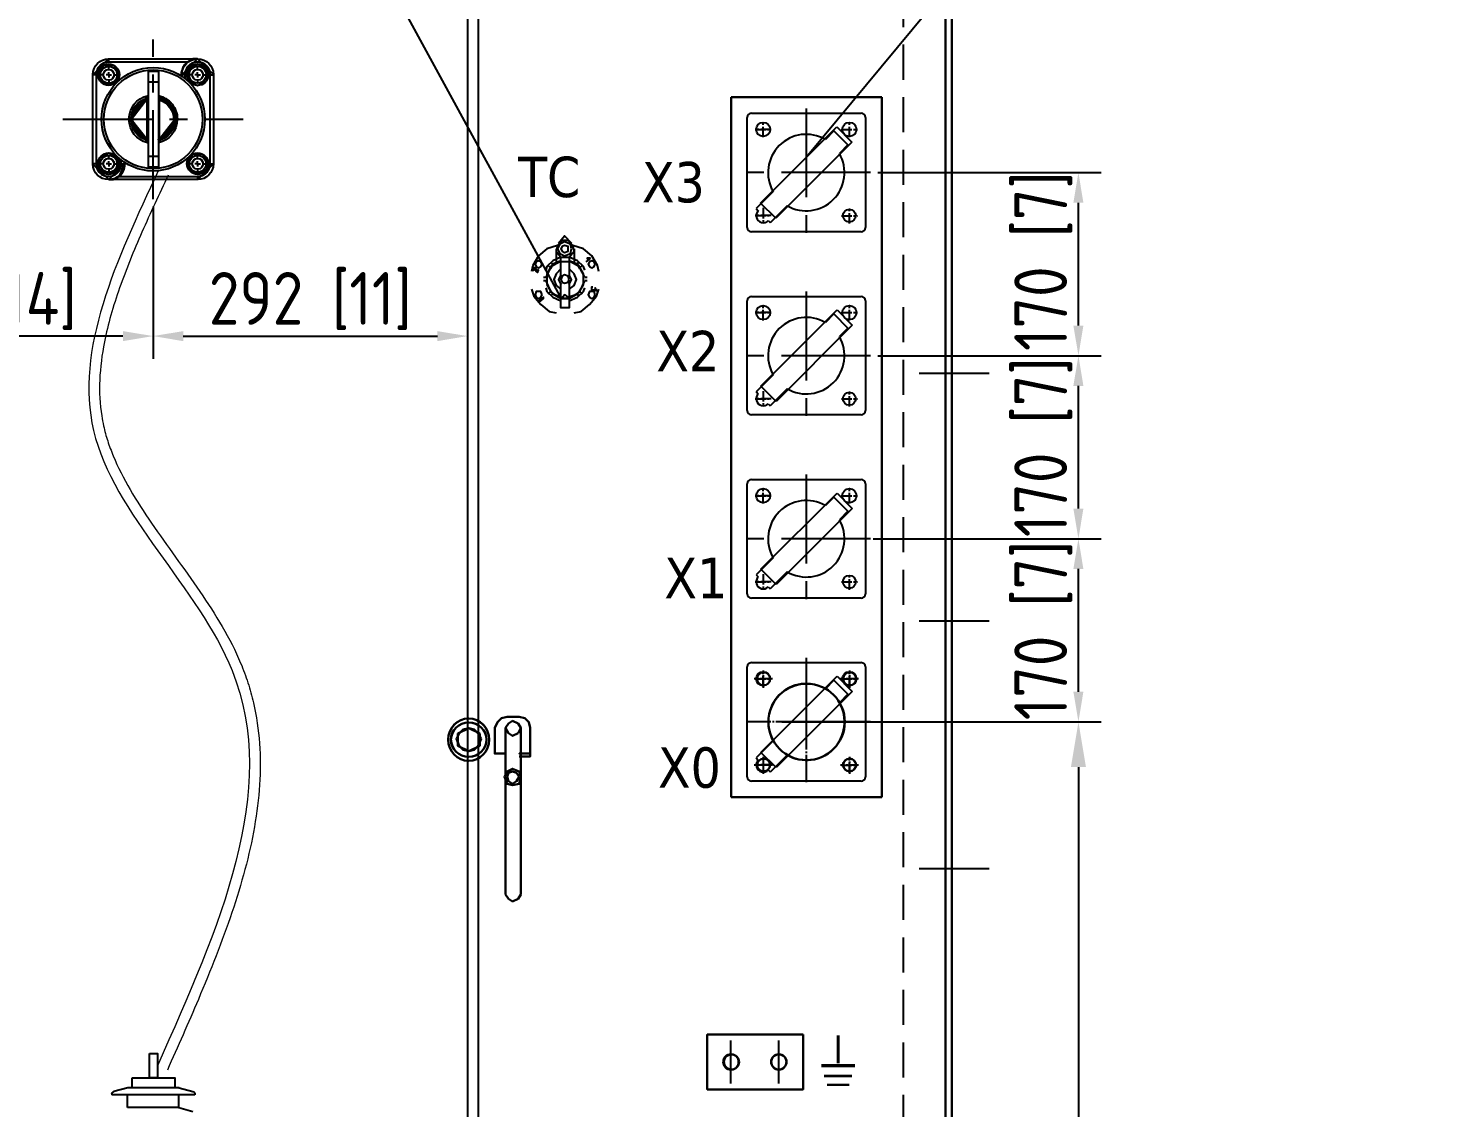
# Model space of a CAD drawing. Header units: inches. Extents: x 198356 to 209798, y -190593 to -183267.
# Drawn here: x 200703 to 202019, y -185270 to -184268 of the extents above; entities that cross this region are included whole.
import ezdxf

# ---------------------------------------------------------------- set-up
doc = ezdxf.new("R2010")
doc.units = ezdxf.units.IN
doc.header["$LTSCALE"] = 13
for name, pattern in [('CENTER', [50.8, 31.75, -6.35, 6.35, -6.35]), ('CENTER2', [1.125, 0.75, -0.125, 0.125, -0.125]), ('CENTERX2', [101.6, 63.5, -12.7, 12.7, -12.7]), ('DASHED', [0.75, 0.5, -0.25])]:
    doc.linetypes.add(name, pattern=pattern)
for name, color, linetype in [('1', 4, 'Continuous'), ('3中心线层', 1, 'CENTER'), ('4虚线层', 6, 'DASHED'), ('7标注层', 4, 'Continuous'), ('中心线', 1, 'CENTER2'), ('粗实线', 4, 'Continuous'), ('细实线', 2, 'Continuous')]:
    doc.layers.add(name, color=color, linetype=linetype)
for name, color, linetype, lineweight in [('1粗实线', 4, 'Continuous', 50), ('2细实线', 3, 'Continuous', 20), ('标注、文本', 3, 'Continuous', 25), ('粗实线层', 7, 'Continuous', 35)]:
    doc.layers.add(name, color=color, linetype=linetype, lineweight=lineweight)
doc.styles.get("Standard").update_dxf_attribs({"font": 'gbenor.shx', "bigfont": 'gbcbig.shx'})
doc.styles.add('Tahoma$001', font='tahoma.ttf', dxfattribs={"height": 2.159784})
doc.dimstyles.new('英寸 1-10', dxfattribs={"dimscale": 14, "dimtxt": 3.5, "dimasz": 2, "dimexe": 1.5, "dimexo": 0.5, "dimgap": 0.5, "dimtad": 1, "dimtoh": 1, "dimdec": 0, "dimdsep": 46, "dimtxsty": 'Standard', "dimcen": 2.5, "dimclrd": 3, "dimclre": 3, "dimclrt": 3, "dimadec": 0, "dimazin": 2, "dimtfac": 1, "dimtdec": 0, "dimtmove": 0, "dimatfit": 2, "dimfxl": 1, "dimarcsym": 0})

# ---------------------------------------------------------------- blocks, each defined once
blk = doc.blocks.new('A$C0AD52951')
at = {"layer": '粗实线'}
h = blk.add_hatch(color=256, dxfattribs=at)
h.dxf.hatch_style = 2
h.paths.add_polyline_path([(2.2, 41.7), (1.1, 41.7), (2.2, 41.7), (3.3, 40.6), (3.3, 39.5), (4.4, 39.5), (4.4, 38.4), (5.5, 38.4), (5.5, 37.3), (6.6, 39.5), (5.5, 39.5), (4.4, 38.4), (4.4, 39.5), (4.4, 40.6), (3.3, 40.6), (3.3, 41.7)])
h = blk.add_hatch(color=256, dxfattribs=at)
h.dxf.hatch_style = 2
h.paths.add_polyline_path([(1.1, 41.7), (1.1, 40.6), (1.1, 39.5), (2.2, 39.5), (2.2, 40.6), (1.1, 40.6), (1.1, 41.7), (2.2, 41.7)])
h = blk.add_hatch(color=256, dxfattribs=at)
h.dxf.hatch_style = 2
h.paths.add_polyline_path([(6.6, 11), (7.7, 11), (11, 13.2), (11, 14.3)])
for points in [[(35.1, 51.6), (39.5, 57.1), (38.4, 62.5), (34, 66.9), (28.5, 66.9), (24.1, 62.5), (23, 57.1), (27.4, 51.6)], [(25.2, 64.7), (30.7, 71.3), (37.3, 64.7)], [(24.1, 62.5), (14.3, 59.3), (6.6, 52.7), (1.1, 43.9), (0, 38.4)], [(23, 59.3), (23, 47.2)], [(62.5, 38.4), (61.4, 43.9), (56, 52.7), (48.3, 59.3), (38.4, 62.5)], [(39.5, 59.3), (39.5, 47.2)], [(27.4, 51.6), (19.8, 48.3), (14.3, 42.8), (13.2, 39.5)], [(27.4, 48.3), (18.7, 43.9), (14.3, 36.2), (14.3, 26.3), (18.7, 18.7), (27.4, 13.2), (35.1, 13.2), (35.1, 4.4), (27.4, 4.4), (27.4, 13.2)], [(45, 40.6), (43.9, 42.8), (36.2, 47.2), (26.3, 47.2), (18.7, 42.8), (17.6, 40.6)], [(27.4, 40.6), (23, 36.2), (20.8, 30.7), (23, 25.2), (27.4, 21.9)], [(27.4, 35.1), (27.4, 51.6), (35.1, 51.6), (35.1, 35.1)], [(49.4, 39.5), (48.3, 42.8), (42.8, 48.3), (35.1, 51.6)], [(35.1, 13.2), (43.9, 18.7), (48.3, 26.3), (48.3, 36.2), (43.9, 43.9), (35.1, 48.3)], [(35.1, 21.9), (39.5, 25.2), (41.7, 30.7), (39.5, 36.2), (35.1, 40.6)], [(54.9, 50.5), (50.5, 47.2)], [(54.9, 50.5), (51.6, 50.5), (52.7, 48.3)], [(27.4, 35.1), (25.2, 30.7), (27.4, 26.3)], [(35.1, 26.3), (35.1, 13.2), (27.4, 13.2), (27.4, 26.3)], [(35.1, 26.3), (37.3, 30.7), (35.1, 35.1)], [(0, 21.9), (2.2, 15.4), (8.8, 7.7), (16.5, 1.1), (23, 0)], [(13.2, 23), (14.3, 19.8), (19.8, 14.3), (27.4, 11)], [(15.4, 24.1), (19.8, 17.6), (28.5, 14.3)], [(34, 14.3), (32.9, 15.4), (30.7, 16.5), (29.6, 15.4), (28.5, 14.3)], [(34, 14.3), (32.9, 15.4), (30.7, 16.5), (29.6, 15.4), (28.5, 14.3)], [(34, 14.3), (42.8, 17.6), (47.2, 24.1)], [(35.1, 11), (42.8, 14.3), (48.3, 19.8), (49.4, 23)], [(39.5, 0), (46.1, 1.1), (53.8, 7.7), (60.4, 15.4), (62.5, 21.9)], [(60.4, 19.8), (60.4, 20.8), (59.3, 23), (59.3, 21.9), (59.3, 20.8), (58.2, 20.8), (57.1, 20.8), (56, 20.8), (56, 21.9), (56, 23), (56, 24.1), (57.1, 24.1)]]:
    blk.add_lwpolyline(points, dxfattribs=at)
for points in [[(37.3, 59.3), (36.2, 63.6), (30.7, 65.8), (26.3, 63.6), (24.1, 59.3), (26.3, 54.9), (30.7, 52.7), (36.2, 54.9)], [(34, 59.3), (34, 61.4), (30.7, 62.5), (28.5, 61.4), (27.4, 59.3), (28.5, 57.1), (30.7, 56), (34, 57.1)], [(2.2, 41.7), (1.1, 41.7), (2.2, 41.7), (3.3, 40.6), (3.3, 39.5), (4.4, 39.5), (4.4, 38.4), (5.5, 38.4), (5.5, 37.3), (6.6, 39.5), (5.5, 39.5), (4.4, 38.4), (4.4, 39.5), (4.4, 40.6), (3.3, 40.6), (3.3, 41.7)], [(1.1, 41.7), (1.1, 40.6), (1.1, 39.5), (2.2, 39.5), (2.2, 40.6), (1.1, 40.6), (1.1, 41.7), (2.2, 41.7)], [(9.9, 45), (8.8, 47.2), (6.6, 48.3), (4.4, 47.2), (3.3, 45), (4.4, 42.8), (6.6, 41.7), (8.8, 42.8)], [(59.3, 45), (58.2, 47.2), (56, 48.3), (53.8, 47.2), (52.7, 45), (53.8, 42.8), (56, 41.7), (58.2, 42.8)], [(35.1, 30.7), (34, 34), (30.7, 35.1), (28.5, 34), (27.4, 30.7), (28.5, 28.5), (30.7, 27.4), (34, 28.5)], [(9.9, 16.5), (8.8, 19.8), (6.6, 19.8), (4.4, 19.8), (3.3, 16.5), (4.4, 14.3), (6.6, 13.2), (8.8, 14.3)], [(6.6, 11), (7.7, 11), (11, 13.2), (11, 14.3)], [(59.3, 16.5), (58.2, 19.8), (56, 19.8), (53.8, 19.8), (52.7, 16.5), (53.8, 14.3), (56, 13.2), (58.2, 14.3)], [(7.7, 11), (8.8, 11)]]:
    blk.add_lwpolyline(points, close=True, dxfattribs=at)
for points in [[(17.6, 41.7), (17.6, 41.7), (13.2, 32.9), (13.2, 32.9)], [(17.6, 41.7), (17.6, 41.7), (15.4, 43.9), (15.4, 43.9)], [(17.6, 47.2), (17.6, 47.2), (19.8, 45), (19.8, 45)], [(27.4, 48.3), (27.4, 48.3), (19.8, 45), (19.8, 45)], [(42.8, 45), (42.8, 45), (35.1, 48.3), (35.1, 48.3)], [(42.8, 45), (42.8, 45), (43.9, 47.2), (43.9, 47.2)], [(47.2, 43.9), (47.2, 43.9), (45, 41.7), (45, 41.7)], [(49.4, 32.9), (49.4, 32.9), (45, 41.7), (45, 41.7)], [(11, 32.9), (11, 32.9), (13.2, 32.9), (13.2, 32.9)], [(13.2, 29.6), (13.2, 29.6), (11, 29.6), (11, 29.6)], [(13.2, 29.6), (13.2, 29.6), (17.6, 19.8), (17.6, 19.8)], [(45, 19.8), (45, 19.8), (49.4, 29.6), (49.4, 29.6)], [(49.4, 32.9), (49.4, 32.9), (51.6, 32.9), (51.6, 32.9)], [(51.6, 29.6), (51.6, 29.6), (49.4, 29.6), (49.4, 29.6)], [(15.4, 17.6), (15.4, 17.6), (17.6, 19.8), (17.6, 19.8)], [(19.8, 17.6), (19.8, 17.6), (17.6, 15.4), (17.6, 15.4)], [(19.8, 17.6), (19.8, 17.6), (27.4, 13.2), (27.4, 13.2)], [(35.1, 13.2), (35.1, 13.2), (42.8, 17.6), (42.8, 17.6)], [(43.9, 15.4), (43.9, 15.4), (42.8, 17.6), (42.8, 17.6)], [(45, 19.8), (45, 19.8), (47.2, 17.6), (47.2, 17.6)]]:
    blk.add_open_spline(points, degree=3, dxfattribs=at)
blk = doc.blocks.new('A$C3970166B')
at = {"layer": '标注、文本', "color": 4, "lineweight": 30}
for points in [[(20.32, 13.55), (18.63, 16.93), (16.09, 19.47), (12.7, 20.32), (9.31, 19.47), (6.77, 16.93), (5.08, 13.55), (6.77, 9.31), (9.31, 6.77), (12.7, 5.93), (16.09, 6.77), (18.63, 9.31)], [(19.47, 16.93), (12.7, 20.32), (5.93, 16.93), (5.93, 9.31), (12.7, 5.93), (19.47, 9.31)]]:
    blk.add_lwpolyline(points, close=True, dxfattribs=at)
for major_axis, ratio in [((0, 13.12), 0.967742), ((-11.01, 0), 0.961538)]:
    blk.add_ellipse((12.7, 13.12), major_axis=major_axis, ratio=ratio, start_param=0, end_param=6.283185, dxfattribs=at)
blk = doc.blocks.new('A$C33D96195')
at = {"layer": '标注、文本', "color": 4, "lineweight": 30}
for points in [[(54.6, 171.4), (49.5, 170.2), (45.7, 166.4), (43.2, 161.3)], [(54.6, 171.4), (66, 171.4)], [(76.2, 161.3), (74.9, 166.4), (71.1, 170.2), (66, 171.4)], [(53.3, 137.2), (43.2, 137.2), (43.2, 161.3)], [(67.3, 6.4), (67.3, 161.3), (64.8, 165.1), (59.7, 167.6), (55.9, 165.1), (53.3, 161.3), (55.9, 156.2), (59.7, 153.7), (64.8, 156.2), (67.3, 161.3)], [(53.3, 161.3), (53.3, 6.4)], [(76.2, 161.3), (76.2, 137.2), (66, 137.2), (76.2, 137.2), (76.2, 134.6), (66, 134.6)], [(53.3, 6.4), (55.9, 2.5), (59.7, 0), (64.8, 2.5), (67.3, 6.4)]]:
    blk.add_lwpolyline(points, dxfattribs=at)
for points in [[(30.5, 150.8), (27.9, 155.9), (24.1, 159.7), (19, 161), (14, 159.7), (10.2, 155.9), (7.6, 150.8), (10.2, 144.5), (14, 140.7), (19, 139.4), (24.1, 140.7), (27.9, 144.5)], [(29.2, 155.9), (19, 161), (8.9, 155.9), (8.9, 144.5), (19, 139.4), (29.2, 144.5)], [(67.3, 115.6), (66, 120.7), (59.7, 123.2), (54.6, 120.7), (52.1, 115.6), (54.6, 109.2), (59.7, 108), (66, 109.2)], [(66, 115.6), (63.5, 119.4), (59.7, 120.7), (55.9, 119.4), (54.6, 115.6), (55.9, 111.8), (59.7, 109.2), (63.5, 111.8)]]:
    blk.add_lwpolyline(points, close=True, dxfattribs=at)
for major_axis, ratio in [((0, 19.7), 0.967742), ((-16.5, 0), 0.961538)]:
    blk.add_ellipse((19, 150.2), major_axis=major_axis, ratio=ratio, start_param=0, end_param=6.283185, dxfattribs=at)
at = {"layer": '标注、文本', "xscale": 1.5, "yscale": 1.5, "zscale": 1.5}
blk.add_blockref('A$C3970166B', (0, 130.5), dxfattribs=at)
blk = doc.blocks.new('A$C4AB3304A')
at = {"layer": '标注、文本', "color": 4, "lineweight": 30}
blk.add_lwpolyline([(0, 51), (89, 51), (89, 0), (0, 0)], close=True, dxfattribs=at)
for centre in [(22.5, 25.5), (66.5, 25.5)]:
    blk.add_circle(centre, 7, dxfattribs=at)
blk = doc.blocks.new('*U96')
at = {"layer": '1', "color": 1, "linetype": 'CENTERX2', "lineweight": -3, "ltscale": 0.1}
blk.add_line((32.5, 0), (-32.5, 0), dxfattribs=at)
blk = doc.blocks.new('*D101')
at = {"layer": '2细实线', "color": 3, "linetype": 'ByBlock', "lineweight": -2}
for p, q in [((204482.5, -183812.8), (204702.3, -183812.8)), ((204681.3, -183854.8), (204681.3, -185990.8)), ((204332.5, -186032.8), (204702.3, -186032.8)), ((201100.8, -188826.9), (201100.8, -188994.8)), ((199830.8, -188846.5), (199830.8, -188994.8)), ((201072.8, -188973.8), (199858.8, -188973.8))]:
    blk.add_line(p, q, dxfattribs=at)
at = {"layer": '2细实线', "color": 3, "linetype": 'ByBlock'}
for points in [[(204674.3, -183854.8), (204688.3, -183854.8), (204681.3, -183812.8)], [(204674.3, -185990.8), (204688.3, -185990.8), (204681.3, -186032.8)], [(199858.8, -188969.1), (199858.8, -188978.5), (199830.8, -188973.8)], [(201072.8, -188969.1), (201072.8, -188978.5), (201100.8, -188973.8)]]:
    blk.add_solid(points, dxfattribs=at)
at = {"layer": 'Defpoints', "color": 0, "linetype": 'ByBlock'}
for p in [(204475.5, -183812.8), (204325.5, -186032.8), (204681.3, -186032.8), (201100.8, -188819.9), (199830.8, -188839.5), (199830.8, -188973.8)]:
    blk.add_point(p, dxfattribs=at)
at = {"layer": '2细实线', "color": 3, "linetype": 'ByBlock', "insert": (204636.1, -185152.3), "char_height": 73.5, "attachment_point": 5, "rotation": 90}
blk.add_mtext('2220 [87]', dxfattribs=at)
at = {"layer": '2细实线', "color": 3, "linetype": 'ByBlock', "insert": (200465.8, -188941.3), "char_height": 49, "attachment_point": 5}
blk.add_mtext('1270 [50]', dxfattribs=at)
blk = doc.blocks.new('*D107')
at = {"layer": '2细实线', "color": 3, "linetype": 'ByBlock', "lineweight": -2}
for p, q in [((201492.1, -184572.3), (201699.3, -184572.3)), ((201678.3, -184714.3), (201678.3, -184600.3)), ((201487.5, -184742.3), (201699.3, -184742.3)), ((201402.8, -184912.3), (201699.3, -184912.3)), ((201678.3, -184954.3), (201678.3, -185990.8)), ((201567.8, -186032.8), (201699.3, -186032.8))]:
    blk.add_line(p, q, dxfattribs=at)
at = {"layer": '2细实线', "color": 3, "linetype": 'ByBlock'}
for points in [[(201673.6, -184600.3), (201682.9, -184600.3), (201678.3, -184572.3)], [(201673.6, -184714.3), (201682.9, -184714.3), (201678.3, -184742.3)], [(201671.3, -184954.3), (201685.3, -184954.3), (201678.3, -184912.3)], [(201671.3, -185990.8), (201685.3, -185990.8), (201678.3, -186032.8)]]:
    blk.add_solid(points, dxfattribs=at)
at = {"layer": 'Defpoints', "color": 0, "linetype": 'ByBlock'}
for p in [(201485.1, -184572.3), (201678.3, -184572.3), (201480.5, -184742.3), (201395.8, -184912.3), (201560.8, -186032.8), (201678.3, -186032.8)]:
    blk.add_point(p, dxfattribs=at)
at = {"layer": '2细实线', "color": 3, "linetype": 'ByBlock', "attachment_point": 5, "rotation": 90}
for s, insert, char_height in [('170 [7]', (201645.7, -184657.3), 49), ('1121 [44]', (201633, -185472.6), 73.5)]:
    blk.add_mtext(s, dxfattribs=dict(at, insert=insert, char_height=char_height))
blk = doc.blocks.new('A$C012053B6')
at = {"layer": '1', "color": 1, "linetype": 'CENTERX2', "lineweight": -3, "ltscale": 0.1}
for p, q in [((59.6, 119.2), (59.6, 0)), ((119.2, 59.6), (0, 59.6))]:
    blk.add_line(p, q, dxfattribs=at)
at = {"layer": '中心线'}
for p, q in [((19.6, 92.4), (19.6, 106.8)), ((19.6, 92.4), (19.6, 106.8)), ((99.6, 92.4), (99.6, 106.8)), ((27, 99.6), (12.1, 99.6)), ((12.2, 99.6), (27.1, 99.6)), ((92.2, 99.6), (107.1, 99.6)), ((19.6, 26.8), (19.6, 12.3)), ((19.6, 26.8), (19.6, 12.3)), ((99.6, 12.3), (99.6, 26.8)), ((27, 19.6), (12.1, 19.6)), ((12.2, 19.6), (27.1, 19.6)), ((92.2, 19.5), (107.1, 19.5))]:
    blk.add_line(p, q, dxfattribs=at)
at = {"layer": '粗实线'}
for p, q in [((4.6, 8.6), (4.6, 110.6)), ((8.6, 114.6), (110.6, 114.6)), ((114.6, 110.6), (114.6, 8.6)), ((85.2, 98.3), (77.3, 90.4)), ((85.2, 98.3), (98.3, 85.2)), ((98.3, 85.2), (90.4, 77.3)), ((28.8, 41.9), (13, 26.1)), ((41.9, 28.8), (26.1, 13)), ((13, 26.2), (15, 24.2)), ((24.2, 15), (26.1, 13.1)), ((110.6, 4.6), (8.6, 4.6))]:
    blk.add_line(p, q, dxfattribs=at)
for centre, radius in [((19.6, 99.6), 6.55), ((99.6, 99.6), 6.55), ((99.6, 19.6), 6)]:
    blk.add_circle(centre, radius, dxfattribs=at)
for centre, radius, start, end in [((8.6, 110.6), 4, 90, 180), ((110.6, 110.6), 4, 0, 90), ((59.6, 59.6), 35.5, 60.1141, 209.8533), ((59.6, 59.6), 35.5, 240.0603, 29.9071), ((19.6, 19.6), 6.55, 134.5956, 315.391), ((8.6, 8.6), 4, 180, 270), ((110.6, 8.6), 4, 270, 0)]:
    blk.add_arc(centre, radius, start, end, dxfattribs=at)
at = {"layer": '粗实线层'}
blk.add_line((19.6, 19.6), (19.6, 19.6), dxfattribs=at)
blk = doc.blocks.new('*D106')
at = {"layer": '2细实线', "color": 3, "linetype": 'ByBlock', "lineweight": -2}
for p, q in [((201581.4, -184742.3), (201699.3, -184742.3)), ((201678.3, -184884.3), (201678.3, -184770.3)), ((201586, -184912.3), (201699.3, -184912.3))]:
    blk.add_line(p, q, dxfattribs=at)
at = {"layer": '2细实线', "color": 3, "linetype": 'ByBlock'}
for points in [[(201673.6, -184770.3), (201682.9, -184770.3), (201678.3, -184742.3)], [(201673.6, -184884.3), (201682.9, -184884.3), (201678.3, -184912.3)]]:
    blk.add_solid(points, dxfattribs=at)
at = {"layer": 'Defpoints', "color": 0, "linetype": 'ByBlock'}
for p in [(201574.4, -184742.3), (201678.3, -184742.3), (201579, -184912.3)]:
    blk.add_point(p, dxfattribs=at)
at = {"layer": '2细实线', "color": 3, "linetype": 'ByBlock', "insert": (201645.7, -184827.3), "char_height": 49, "attachment_point": 5, "rotation": 90}
blk.add_mtext('170 [7]', dxfattribs=at)
blk = doc.blocks.new('*D108')
at = {"layer": '2细实线', "color": 3, "linetype": 'ByBlock', "lineweight": -2}
for p, q in [((201492.1, -184402.3), (201699.3, -184402.3)), ((201678.3, -184544.3), (201678.3, -184430.3)), ((201492.1, -184572.3), (201699.3, -184572.3))]:
    blk.add_line(p, q, dxfattribs=at)
at = {"layer": '2细实线', "color": 3, "linetype": 'ByBlock'}
for points in [[(201673.6, -184430.3), (201682.9, -184430.3), (201678.3, -184402.3)], [(201673.6, -184544.3), (201682.9, -184544.3), (201678.3, -184572.3)]]:
    blk.add_solid(points, dxfattribs=at)
at = {"layer": 'Defpoints', "color": 0, "linetype": 'ByBlock'}
for p in [(201485.1, -184402.3), (201678.3, -184402.3), (201485.1, -184572.3)]:
    blk.add_point(p, dxfattribs=at)
at = {"layer": '2细实线', "color": 3, "linetype": 'ByBlock', "insert": (201645.7, -184484.5), "char_height": 49, "attachment_point": 5, "rotation": 90}
blk.add_mtext('170 [7]', dxfattribs=at)
blk = doc.blocks.new('A$C49122A27')
at = {"layer": '1', "color": 1, "linetype": 'CENTERX2', "lineweight": -3, "ltscale": 0.1}
for p, q in [((83.8, 0), (83.8, 148.3)), ((0, 74.1), (167.5, 74.1))]:
    blk.add_line(p, q, dxfattribs=at)
at = {"layer": '1', "ltscale": 5}
for p, q in [((47.4, 124), (37.6, 124)), ((42.5, 120.5), (42.5, 122.9)), ((88.6, 118.6), (79.1, 118.6)), ((116.6, 120.3), (116.6, 110.5)), ((125.1, 130.2), (121.2, 130.2)), ((125.1, 120.5), (125.1, 122.9)), ((133.6, 110.5), (133.6, 120.3)), ((37.5, 115.4), (35, 115.4)), ((37.6, 106.9), (47.4, 106.9)), ((42.5, 115.4), (40, 115.4)), ((42.5, 115.4), (42.5, 117.9)), ((42.5, 115.4), (42.5, 113)), ((42.5, 115.4), (45, 115.4)), ((42.5, 110.4), (42.5, 107.9)), ((47.5, 115.4), (50, 115.4)), ((88.6, 108.7), (79.1, 108.7)), ((79.1, 108.7), (79.1, 39.6)), ((88.6, 108.7), (88.6, 39.6)), ((109.9, 115.4), (109.9, 114.5)), ((110.3, 114.2), (110.3, 115.4)), ((113.3, 115.4), (113.3, 112)), ((120.1, 115.4), (117.6, 115.4)), ((125.1, 115.4), (122.6, 115.4)), ((125.1, 115.4), (125.1, 117.9)), ((125.1, 115.4), (125.1, 113)), ((125.1, 115.4), (127.6, 115.4)), ((125.1, 110.4), (125.1, 107.9)), ((130.1, 115.4), (132.6, 115.4)), ((42.5, 37.9), (42.5, 40.3)), ((88.6, 39.6), (79.1, 39.6)), ((130, 41.4), (120.2, 41.4)), ((125.1, 37.9), (125.1, 40.3)), ((34, 37.7), (34, 27.9)), ((37.5, 32.8), (35, 32.8)), ((42.5, 32.8), (40, 32.8)), ((42.5, 32.8), (42.5, 35.3)), ((42.5, 32.8), (42.5, 30.4)), ((42.5, 32.8), (45, 32.8)), ((42.5, 27.8), (42.5, 25.3)), ((47.5, 32.8), (50, 32.8)), ((51, 27.9), (51, 37.7)), ((54.2, 32.8), (54.2, 36.3)), ((57.3, 34.1), (57.3, 32.8)), ((57.8, 32.8), (57.8, 33.8)), ((120.1, 32.8), (117.6, 32.8)), ((125.1, 32.8), (122.6, 32.8)), ((125.1, 32.8), (125.1, 35.3)), ((125.1, 32.8), (125.1, 30.4)), ((125.1, 32.8), (127.6, 32.8)), ((125.1, 27.8), (125.1, 25.3)), ((130.1, 32.8), (132.6, 32.8)), ((42.5, 18.1), (46.4, 18.1)), ((52.2, 21.1), (125.1, 21.1)), ((120.2, 24.3), (130, 24.3))]:
    blk.add_line(p, q, dxfattribs=at)
for points in [[(27.7, 115.4), (42.3, 130.2), (42.5, 130.2)], [(42.5, 127.2), (40.2, 127), (40, 126.9), (39.9, 126.9), (39.8, 126.9), (39.6, 126.9), (39.4, 126.8), (39.2, 126.8), (38.9, 126.6), (38.8, 126.6), (38.6, 126.6), (38.4, 126.5), (38.3, 126.5), (38.1, 126.4), (37.8, 126.3), (36.2, 125.4), (36.1, 125.3), (36, 125.2), (35.9, 125.1), (35.7, 125.1), (35.6, 125), (35.5, 124.9), (35.4, 124.8), (35.2, 124.7), (34.6, 124.2), (34.5, 124.1), (34.4, 124), (34.3, 123.8), (34.2, 123.8), (34.1, 123.7), (34, 123.5), (32.8, 122.1), (32.7, 122), (31.8, 120.3), (31.6, 119.9), (31.5, 119.7), (31.5, 119.6), (31.4, 119.4), (31.4, 119.3), (31.3, 119.1), (31.3, 119), (31.3, 118.9), (31.2, 118.8), (31.2, 118.6), (31.1, 118.5), (31.1, 118.3), (31.1, 118.2), (31, 118), (30.8, 116), (30.8, 115.4)], [(37.6, 124), (35.2, 119.7), (32.6, 115.4)], [(115.4, 127.2), (42.5, 127.2), (42.5, 130.1), (42.5, 130.2), (121.2, 130.2), (121.2, 130.2), (120.9, 130.1), (120.1, 129.8), (117.5, 128.7), (115.4, 127.2)], [(52.3, 115.4), (49.9, 119.6), (47.4, 124)], [(79.1, 118.6), (79.1, 110.6), (79.1, 108.7)], [(88.6, 118.6), (88.6, 110.6), (88.6, 108.7)], [(115.4, 127.2), (115.2, 127.1), (115.1, 126.9), (113.1, 124.9), (113, 124.8), (111.4, 122.3), (111.3, 122.1), (111.2, 121.9), (111.2, 121.7), (110.3, 119.1), (109.9, 115.9), (109.8, 115.7), (109.8, 115.4)], [(113.3, 115.4), (110.4, 115.4), (110.3, 115.4), (124.9, 130.2), (139.8, 115.8), (139.8, 115.4)], [(136.8, 115.4), (136.8, 115.6), (136.8, 116.6), (136.7, 116.8), (136.7, 117.1), (136.7, 117.2), (136.7, 117.5), (136.6, 117.6), (136.6, 117.7), (136.5, 117.9), (136.5, 118), (136.5, 118.2), (136.5, 118.3), (136.4, 118.6), (136.4, 118.8), (136.2, 119), (136.2, 119.1), (136.2, 119.3), (136.1, 119.6), (136.1, 119.7), (136, 119.9), (135.8, 120.2), (134.9, 121.9), (134.8, 122), (133.7, 123.5), (133.6, 123.5), (133.5, 123.7), (133.4, 123.8), (133.3, 123.8), (133.1, 124), (131.7, 125.1), (131.6, 125.2), (129.9, 126.1), (129.8, 126.2), (129.7, 126.3), (129.5, 126.4), (129.3, 126.5), (129.2, 126.5), (128.9, 126.6), (128.7, 126.6), (128.6, 126.6), (128.4, 126.8), (128.2, 126.8), (127.9, 126.9), (127.8, 126.9), (127.6, 126.9), (125.6, 127.2), (122.8, 127), (122.6, 126.9), (122.5, 126.9), (122.4, 126.9), (122.2, 126.9), (122, 126.8), (121.8, 126.8), (121.7, 126.7), (121.5, 126.6), (121.4, 126.6), (121.2, 126.6), (121, 126.5), (120.9, 126.5), (120.7, 126.4), (120.4, 126.3), (118.8, 125.4), (117.2, 124.2), (117.1, 124.1), (117, 124), (116.9, 123.8), (116.8, 123.8), (114.4, 120.3), (114.3, 120.2), (114.3, 120.1), (113.7, 118.3), (113.7, 118.2), (113.4, 116.2), (113.4, 115.4)], [(125.1, 125.2), (120.9, 122.8), (116.6, 120.3)], [(133.6, 120.3), (129.4, 122.8), (125.1, 125.2)], [(30.7, 115.4), (30.7, 32.8), (27.8, 32.8), (27.7, 32.8), (27.7, 115.4)], [(30.7, 115.4), (27.8, 115.4), (27.7, 115.4)], [(32.6, 115.4), (35.1, 111.3), (37.6, 106.9)], [(47.4, 106.9), (49.8, 111.1), (52.3, 115.4)], [(116.6, 110.5), (120.7, 108.1), (125.1, 105.6)], [(125.1, 105.6), (129.3, 108.1), (133.6, 110.5)], [(136.8, 32.8), (136.8, 115.4), (139.8, 115.4), (139.9, 115.4), (139.9, 32.8)], [(79.1, 52.1), (78.8, 52.2), (61.3, 73.9), (78.6, 96), (78.9, 96.1), (79.1, 96.1)], [(79.1, 54.2), (78.8, 54.3), (63.3, 73.9), (78.8, 94), (79, 94), (79.1, 94.1)], [(78.3, 56), (78.2, 92.3), (78.3, 92.3)], [(78.3, 56), (78.3, 92.2), (78.3, 92.3), (78.3, 92.4), (78.4, 92.4), (78.4, 92.4), (78.6, 92.4), (78.6, 92.5), (78.6, 92.5), (78.6, 92.6), (78.7, 92.6), (78.7, 92.6), (78.8, 92.6), (78.8, 92.7), (78.8, 92.7), (78.8, 92.7), (78.9, 92.7), (78.9, 92.9), (78.9, 92.9), (78.9, 93), (79, 93), (79, 93.3)], [(88.6, 96.1), (88.8, 96.1), (101.1, 88.6), (101.3, 88.3), (106.3, 74.6), (106.3, 74.1)], [(88.6, 94.1), (88.8, 94.1), (99.6, 87.1), (99.8, 86.9), (104.3, 74.6), (104.3, 74.1)], [(88.6, 93.3), (88.6, 93), (88.6, 93), (88.6, 92.9), (88.7, 92.9), (88.7, 92.7), (88.7, 92.7), (88.7, 92.7), (88.8, 92.7), (88.8, 92.6), (88.9, 92.6), (88.9, 92.6), (88.9, 92.6), (88.9, 92.5), (89, 92.5), (89, 92.4), (89.2, 92.4), (89.2, 92.4), (89.3, 92.4)], [(89.3, 92.3), (89.3, 56.1), (89.3, 56)], [(89.3, 92.3), (89.5, 56), (89.3, 56)], [(104.3, 74.1), (88.7, 54.3), (88.6, 54.2)], [(106.3, 74.1), (88.7, 52.2), (88.6, 52.1)], [(78.3, 56), (78.4, 56), (78.4, 55.9), (78.6, 55.9), (78.6, 55.8), (78.6, 55.8), (78.6, 55.8), (78.7, 55.8), (78.7, 55.7), (78.8, 55.7), (78.8, 55.7), (78.8, 55.7), (78.8, 55.6), (78.9, 55.6), (78.9, 55.5), (78.9, 55.5), (78.9, 55.4), (79, 55.3), (79, 55)], [(88.6, 55), (88.6, 55.4), (88.6, 55.4), (88.6, 55.5), (88.7, 55.5), (88.7, 55.6), (88.7, 55.6), (88.7, 55.7), (88.8, 55.7), (88.8, 55.7), (88.9, 55.7), (88.9, 55.8), (88.9, 55.8), (88.9, 55.8), (89, 55.8), (89, 55.9), (89.2, 55.9), (89.2, 56), (89.3, 56)], [(42.5, 42.6), (38.3, 40.2), (34, 37.7)], [(51, 37.7), (46.8, 40.2), (42.5, 42.6)], [(88.6, 39.6), (88.6, 29.8), (88.6, 29.6), (79.1, 29.6)], [(79.1, 39.6), (79.1, 29.8), (79.1, 29.6)], [(120.2, 41.4), (117.8, 37.1), (115.2, 32.8)], [(134.9, 32.8), (132.5, 37), (130, 41.4)], [(57.3, 32.8), (57.2, 32.7), (42.6, 18.1), (27.7, 32.5), (27.7, 32.8)], [(30.7, 32.8), (31.6, 28.4), (31.6, 28.2), (31.7, 28.1), (32.6, 26.4), (32.6, 26.3), (33.9, 24.9), (33.9, 24.7), (34, 24.6), (34.2, 24.6), (34.2, 24.4), (34.3, 24.3), (35.8, 23.2), (35.9, 23), (37.5, 22.1), (37.7, 22.1), (37.8, 22), (42, 21.1), (44.8, 21.3), (44.9, 21.3), (46.7, 21.9), (46.9, 21.9), (50.5, 24.3), (50.6, 24.3), (50.7, 24.4), (50.8, 24.6), (50.9, 24.6), (51, 24.7), (51.1, 24.9), (51.2, 25), (51.3, 25), (51.4, 25.2), (51.5, 25.3), (51.6, 25.4), (51.7, 25.5), (51.8, 25.6), (51.9, 25.7), (51.9, 25.8), (52.1, 25.9), (52.2, 26.2), (53.2, 27.8), (53.3, 28.1), (54.2, 32.3), (54.2, 32.8)], [(34, 27.9), (38.1, 25.5), (42.5, 23)], [(42.5, 23), (46.7, 25.5), (51, 27.9)], [(52.2, 21.1), (57.7, 32.7), (57.7, 32.8)], [(54.2, 32.8), (57.2, 32.8), (57.3, 32.8)], [(115.2, 32.8), (117.7, 28.7), (120.2, 24.3)], [(125.1, 21.1), (125.2, 21.2), (127.3, 21.3), (127.5, 21.4), (127.6, 21.4), (127.8, 21.5), (127.9, 21.5), (128.2, 21.6), (128.4, 21.6), (128.5, 21.6), (128.6, 21.7), (128.7, 21.7), (128.9, 21.8), (129, 21.8), (129.2, 21.9), (129.3, 21.9), (129.5, 22), (131.3, 23), (131.6, 23.1), (131.7, 23.2), (131.9, 23.3), (132.1, 23.5), (132.2, 23.5), (132.3, 23.6), (133, 24.2), (133.1, 24.3), (133.1, 24.4), (133.3, 24.5), (133.4, 24.6), (133.5, 24.7), (133.6, 24.8), (134.7, 26.2), (134.8, 26.4), (135.8, 28), (135.8, 28.1), (135.9, 28.2), (136, 28.5), (136.1, 28.7), (136.1, 28.8), (136.2, 29), (136.2, 29.2), (136.2, 29.3), (136.4, 29.6), (136.4, 29.8), (136.5, 30), (136.5, 30.2), (136.5, 30.3), (136.8, 32.3), (136.8, 32.8)], [(139.9, 32.8), (125.2, 18.1), (125.1, 18.1)], [(130, 24.3), (132.4, 28.5), (134.9, 32.8)], [(136.8, 32.8), (139.8, 32.8), (139.9, 32.8)], [(125.1, 18.1), (46.4, 18.1), (46.4, 18.1), (46.7, 18.1), (47.5, 18.4), (50.1, 19.6), (52.2, 21.1)], [(125.1, 21.1), (125.1, 18.1), (125.1, 18.1)]]:
    blk.add_lwpolyline(points, dxfattribs=at)
for centre, radius in [((42.5, 115.5), 9.99), ((42.5, 115.4), 7.84), ((83.8, 74.1), 48), ((42.5, 115.4), 5.02), ((42.5, 115.4), 4.96), ((83.8, 74.1), 45.8), ((125.1, 115.4), 9.96), ((125.1, 115.5), 7.85), ((125.1, 115.4), 5.06), ((125.1, 115.4), 4.96), ((42.5, 32.9), 9.99), ((42.5, 32.8), 7.83), ((125.1, 32.9), 10), ((125.1, 32.8), 7.81), ((42.5, 32.8), 5.06), ((42.5, 32.8), 4.96), ((125.1, 32.8), 5.05), ((125.1, 32.8), 4.96)]:
    blk.add_circle(centre, radius, dxfattribs=at)
for points in [[(27.7, 115.6), (27.7, 123.5), (34.4, 130.3), (42.3, 130.2)], [(32.6, 121.9), (32.4, 121.4), (32, 120.9), (31.8, 120.3)], [(33.9, 123.5), (33.6, 123), (33.1, 122.6), (32.8, 122.1)], [(35.1, 124.6), (34.9, 124.4), (34.8, 124.3), (34.6, 124.2)], [(37.7, 126.2), (37.2, 126), (36.6, 125.7), (36.2, 125.4)], [(41.9, 127.2), (41.3, 127.2), (40.8, 127.1), (40.2, 127)], [(42.5, 127.8), (42.5, 128.6), (42.5, 129.4), (42.5, 130.1)], [(110.2, 118.7), (110, 117.8), (109.8, 116.9), (109.9, 115.9)], [(110.3, 115.8), (110.4, 123.7), (117.1, 130.2), (124.9, 130.2)], [(111.1, 121.5), (110.8, 120.9), (110.4, 119.7), (110.3, 119.1)], [(112.9, 124.6), (112.3, 123.9), (111.8, 123.1), (111.4, 122.3)], [(114.9, 126.8), (114.1, 126.1), (113.8, 125.7), (113.1, 124.9)], [(114.2, 120), (114, 119.5), (113.9, 118.8), (113.7, 118.3)], [(116.7, 123.7), (115.9, 122.9), (114.8, 121.4), (114.4, 120.3)], [(118.6, 125.2), (118, 124.9), (117.7, 124.6), (117.2, 124.2)], [(120.3, 126.2), (119.8, 126), (119.2, 125.7), (118.8, 125.4)], [(124.5, 127.2), (123.9, 127.2), (123.4, 127.1), (122.8, 127)], [(125.2, 130.2), (133.1, 130.2), (139.7, 123.7), (139.8, 115.8)], [(127.5, 126.9), (127, 127.1), (126.1, 127.2), (125.6, 127.2)], [(131.5, 125.3), (131, 125.6), (130.5, 126), (129.9, 126.1)], [(133.1, 124.1), (132.6, 124.4), (132.2, 124.9), (131.7, 125.1)], [(134.7, 122.1), (134.5, 122.6), (134, 123), (133.7, 123.5)], [(135.8, 120.3), (135.6, 120.9), (135.2, 121.4), (134.9, 121.9)], [(30.2, 115.4), (29.4, 115.4), (28.6, 115.4), (27.8, 115.4)], [(31, 117.9), (30.9, 117.4), (30.7, 116.5), (30.8, 116)], [(79.1, 118.5), (79.1, 115.8), (79.1, 113.2), (79.1, 110.6)], [(88.6, 118.5), (88.6, 115.8), (88.6, 113.2), (88.6, 110.6)], [(112.8, 115.4), (112, 115.4), (111.2, 115.4), (110.4, 115.4)], [(113.6, 118), (113.5, 117.5), (113.3, 116.7), (113.4, 116.2)], [(137.4, 115.4), (138.2, 115.4), (139, 115.4), (139.8, 115.4)], [(78.1, 56.1), (60.3, 61.9), (60.5, 86.5), (78.2, 92.3)], [(61.3, 74.5), (61.5, 84.8), (68.5, 93.6), (78.6, 96)], [(63.3, 74.4), (63.4, 83.6), (69.7, 91.8), (78.8, 94)], [(78.3, 56.1), (78.3, 68.1), (78.3, 80.2), (78.3, 92.2)], [(89, 96), (93.7, 95), (98, 92.2), (101.1, 88.6)], [(89, 94), (92.9, 93), (97.2, 90.3), (99.6, 87.1)], [(89.3, 92.2), (89.3, 80.2), (89.3, 68.1), (89.3, 56.1)], [(89.5, 92.3), (107.1, 86.5), (107.2, 61.9), (89.5, 56)], [(99.9, 86.8), (102.7, 83.3), (104.1, 79), (104.3, 74.6)], [(101.4, 88.1), (104.5, 84.3), (106.2, 79.5), (106.3, 74.6)], [(78.5, 52.3), (68.5, 54.6), (61.4, 63.7), (61.3, 73.9)], [(78.5, 54.4), (69.6, 56.7), (63.5, 64.7), (63.3, 73.9)], [(104.2, 73.9), (104.2, 64.6), (97.7, 56.4), (88.7, 54.3)], [(106.2, 73.9), (106.2, 63.5), (98.8, 54.4), (88.7, 52.2)], [(42.3, 18.1), (34.5, 18.1), (27.8, 24.7), (27.7, 32.5)], [(30.2, 32.8), (29.4, 32.8), (28.6, 32.8), (27.8, 32.8)], [(30.7, 32.3), (30.7, 30.9), (31.1, 29.6), (31.6, 28.4)], [(31.7, 27.9), (32, 27.4), (32.3, 26.9), (32.6, 26.4)], [(57.2, 32.5), (57.2, 24.7), (50.5, 18.1), (42.6, 18.1)], [(52.3, 21.2), (55.7, 24.2), (57.6, 28.2), (57.7, 32.7)], [(52.3, 26.3), (52.7, 26.8), (52.8, 27.3), (53.2, 27.8)], [(53.3, 28.2), (53.8, 29.5), (54.2, 30.9), (54.2, 32.3)], [(54.9, 32.8), (55.6, 32.8), (56.4, 32.8), (57.2, 32.8)], [(79.1, 37.7), (79.1, 35.1), (79.1, 32.4), (79.1, 29.8)], [(88.6, 37.7), (88.6, 35.1), (88.6, 32.4), (88.6, 29.8)], [(139.8, 32.7), (139.9, 24.8), (133.2, 18.1), (125.2, 18.1)], [(134.9, 26.5), (135.2, 27), (135.6, 27.5), (135.8, 28)], [(136.5, 30.4), (136.7, 30.9), (136.8, 31.8), (136.8, 32.3)], [(137.4, 32.8), (138.2, 32.8), (139, 32.8), (139.8, 32.8)], [(32.8, 26.2), (32.9, 25.9), (33.6, 25), (33.9, 24.9)], [(34.5, 24.3), (34.6, 24), (35.5, 23.3), (35.8, 23.2)], [(36, 23), (36.5, 22.7), (37, 22.4), (37.5, 22.1)], [(38, 22), (39.3, 21.5), (40.6, 21.1), (42, 21.1)], [(43.1, 21.1), (43.6, 21.1), (44.2, 21.2), (44.8, 21.3)], [(45, 21.3), (45.6, 21.5), (46.2, 21.6), (46.7, 21.9)], [(47.1, 22), (48.3, 22.5), (49.6, 23.3), (50.5, 24.3)], [(125.1, 20.5), (125.1, 19.7), (125.1, 18.9), (125.1, 18.1)], [(125.6, 21.2), (126.2, 21.1), (126.8, 21.3), (127.3, 21.3)], [(129.8, 22.1), (130.3, 22.3), (130.9, 22.7), (131.3, 23)], [(132.4, 23.7), (132.6, 24), (132.8, 24), (133, 24.2)], [(133.7, 24.9), (134, 25.3), (134.5, 25.7), (134.7, 26.2)]]:
    blk.add_open_spline(points, degree=3, dxfattribs=at)
blk = doc.blocks.new('*D114')
at = {"layer": '2细实线', "color": 3, "linetype": 'ByBlock', "lineweight": -2}
for p, q in [((200475.8, -184433.9), (200475.8, -184575.1)), ((200818.8, -184433.9), (200818.8, -184575.1)), ((200790.8, -184554.1), (200503.8, -184554.1))]:
    blk.add_line(p, q, dxfattribs=at)
at = {"layer": '2细实线', "color": 3, "linetype": 'ByBlock'}
for points in [[(200503.8, -184549.5), (200503.8, -184558.8), (200475.8, -184554.1)], [(200790.8, -184549.5), (200790.8, -184558.8), (200818.8, -184554.1)]]:
    blk.add_solid(points, dxfattribs=at)
at = {"layer": 'Defpoints', "color": 0, "linetype": 'ByBlock'}
for p in [(200475.8, -184426.9), (200818.8, -184426.9), (200475.8, -184554.1)]:
    blk.add_point(p, dxfattribs=at)
at = {"layer": '2细实线', "color": 3, "linetype": 'ByBlock', "insert": (200647.3, -184521.6), "char_height": 49, "attachment_point": 5}
blk.add_mtext('343 [14]', dxfattribs=at)
blk = doc.blocks.new('*D116')
at = {"layer": '2细实线', "color": 3, "linetype": 'ByBlock', "lineweight": -2}
for p, q in [((200818.8, -184440.9), (200818.8, -184575.1)), ((201110.8, -184440.9), (201110.8, -184575.1)), ((200846.8, -184554.1), (201082.8, -184554.1))]:
    blk.add_line(p, q, dxfattribs=at)
at = {"layer": '2细实线', "color": 3, "linetype": 'ByBlock'}
for points in [[(200846.8, -184549.5), (200846.8, -184558.8), (200818.8, -184554.1)], [(201082.8, -184549.5), (201082.8, -184558.8), (201110.8, -184554.1)]]:
    blk.add_solid(points, dxfattribs=at)
at = {"layer": 'Defpoints', "color": 0, "linetype": 'ByBlock'}
for p in [(200818.8, -184433.9), (201110.8, -184433.9), (201110.8, -184554.1)]:
    blk.add_point(p, dxfattribs=at)
at = {"layer": '2细实线', "color": 3, "linetype": 'ByBlock', "insert": (200964.8, -184521.6), "char_height": 49, "attachment_point": 5}
blk.add_mtext('292 [11]', dxfattribs=at)

msp = doc.modelspace()

# ---------------------------------------------------------------- linework, layer by layer
at = {"layer": '1', "color": 1, "linetype": 'CENTERX2', "lineweight": -3, "ltscale": 0.1}
for p, q in [((201355.526, -185247.998), (201355.526, -185207.998)), ((201355.526, -185247.998), (201355.526, -185207.998)), ((201400.026, -185247.998), (201400.026, -185207.998))]:
    msp.add_line(p, q, dxfattribs=at)
at = {"layer": '1', "color": 0}
for p, q in [((200780.584, -185257.844), (200780.584, -185258.393)), ((200857.567, -185258.393), (200780.584, -185258.393)), ((200795.315, -185252.097), (200782.349, -185255.548)), ((200795.069, -185270.395), (200795.069, -185258.393)), ((200842.835, -185252.097), (200795.315, -185252.097)), ((200842.589, -185270.395), (200842.589, -185258.393)), ((200842.835, -185252.097), (200855.802, -185255.548)), ((200857.567, -185257.844), (200857.567, -185258.393)), ((200842.589, -185270.395), (200795.069, -185270.395)), ((200842.589, -185270.395), (200855.555, -185273.846))]:
    msp.add_line(p, q, dxfattribs=at)
for points in [[(200815.285, -185220.282), (200822.865, -185220.282), (200822.865, -185242.628), (200815.285, -185242.628)], [(200799.177, -185242.628), (200838.973, -185242.628), (200838.973, -185252.097), (200799.177, -185252.097)]]:
    msp.add_lwpolyline(points, close=True, dxfattribs=at)
at = {"layer": '1', "color": 0, "extrusion": (0, 0, -1)}
for centre, major_axis, start_param, end_param in [((200782.96, -185257.844), (-1.68, 1.68), 5.49778704, 6.80848298), ((200855.191, -185257.844), (1.68, 1.68), -0.52529789, 0.78539806)]:
    msp.add_ellipse(centre, major_axis=major_axis, ratio=1, start_param=start_param, end_param=end_param, dxfattribs=at)
at = {"layer": '2细实线', "linetype": 'ByBlock'}
msp.add_spline([(200823.609, -184400.547), (200763.501, -184641.801), (200892.14, -184864.61), (200822.865, -185231.455)], degree=3, dxfattribs=at)
msp.add_open_spline([(200832.664, -184404.791), (200824.377, -184422.477), (200816.123, -184440.093), (200800.771, -184475.009), (200793.674, -184492.309), (200781.704, -184526.378), (200776.834, -184543.146), (200771.215, -184571.433), (200769.703, -184583.134), (200768.735, -184606.06), (200769.277, -184617.283), (200771.506, -184631.382), (200772.094, -184634.474), (200773.303, -184639.879), (200773.883, -184642.2), (200775.161, -184646.843), (200775.857, -184649.162), (200778.112, -184656.115), (200779.836, -184660.744), (200786.088, -184675.797), (200791.423, -184686.206), (200803.505, -184707.027), (200810.25, -184717.437), (200824.508, -184738.311), (200832.019, -184748.775), (200847.15, -184769.843), (200854.769, -184780.447), (200869.451, -184801.91), (200876.515, -184812.769), (200889.411, -184834.887), (200895.244, -184846.146), (200901.374, -184860.708), (200902.577, -184863.749), (200904.838, -184869.849), (200905.898, -184872.91), (200908.866, -184882.128), (200910.567, -184888.316), (200914.879, -184906.992), (200916.699, -184919.592), (200918.485, -184945.007), (200918.452, -184957.823), (200916.799, -184983.62), (200915.179, -184996.601), (200908.285, -185035.969), (200900.974, -185062.559), (200882.959, -185116.054), (200872.252, -185142.962), (200851.521, -185191.784), (200841.747, -185213.684), (200831.997, -185235.53)], degree=3, knots=[0, 0, 0, 0, 52.87141705, 52.87141705, 105.7428341, 105.7428341, 158.61425115, 158.61425115, 197.03962619, 197.03962619, 235.46500124, 235.46500124, 246.34121333, 246.34121333, 254.58844051, 254.58844051, 262.83566769, 262.83566769, 279.33012205, 279.33012205, 316.52426381, 316.52426381, 353.71840557, 353.71840557, 390.91254732, 390.91254732, 428.10668908, 428.10668908, 465.30083084, 465.30083084, 502.49497259, 502.49497259, 512.23151631, 512.23151631, 521.96806003, 521.96806003, 541.44114746, 541.44114746, 580.38732233, 580.38732233, 619.33349719, 619.33349719, 658.27967206, 658.27967206, 736.85914773, 736.85914773, 815.43862341, 815.43862341, 879.2348692, 879.2348692, 879.2348692, 879.2348692], dxfattribs=at)
at = {"layer": '3中心线层', "ltscale": 0.02}
for p, q in [((201394.016, -184872.302), (201377.188, -184872.302)), ((201385.828, -184880.511), (201385.828, -184864.699)), ((201474.016, -184872.302), (201457.188, -184872.302)), ((201465.828, -184880.511), (201465.828, -184864.699)), ((201394.016, -184952.302), (201377.188, -184952.302)), ((201385.828, -184960.511), (201385.828, -184944.699)), ((201474.016, -184952.302), (201457.188, -184952.302)), ((201465.828, -184960.511), (201465.828, -184944.699))]:
    msp.add_line(p, q, dxfattribs=at)
at = {"layer": '4虚线层', "ltscale": 5}
msp.add_line((201515.829, -185924.802), (201515.829, -183923.802), dxfattribs=at)
at = {"layer": '7标注层', "color": 3, "linetype": 'ByBlock'}
for points in [[(200788.651, -183769.744), (201196.452, -184517.045)], [(201946.394, -183760.784), (201425.499, -184388.16)]]:
    msp.add_lwpolyline(points, dxfattribs=at)
at = {"layer": '中心线'}
for p, q in [((201425.828, -184967.302), (201425.828, -184857.302)), ((201480.17, -184912.302), (201370.828, -184912.302))]:
    msp.add_line(p, q, dxfattribs=at)
at = {"layer": '标注、文本', "color": 4, "lineweight": 30}
for p, q in [((201554.829, -185924.802), (201554.829, -183847.807)), ((201560.829, -186032.802), (201560.829, -183841.807))]:
    msp.add_line(p, q, dxfattribs=at)
at = {"layer": '粗实线'}
for p, q in [((201110.829, -183847.807), (201110.829, -185932.802)), ((201120.829, -183847.807), (201120.829, -185932.802)), ((201383.073, -184430.586), (201453.784, -184359.876)), ((201453.784, -184359.876), (201467.926, -184374.018)), ((201467.926, -184374.018), (201397.215, -184444.729)), ((201397.215, -184444.729), (201383.073, -184430.586)), ((201383.402, -184600.586), (201454.113, -184529.876)), ((201454.113, -184529.876), (201468.255, -184544.018)), ((201468.255, -184544.018), (201397.544, -184614.729)), ((201397.544, -184614.729), (201383.402, -184600.586)), ((201383.402, -184770.586), (201454.113, -184699.876)), ((201454.113, -184699.876), (201468.255, -184714.018)), ((201468.255, -184714.018), (201397.544, -184784.729)), ((201397.544, -184784.729), (201383.402, -184770.586)), ((201383.402, -184940.586), (201454.113, -184869.876)), ((201454.113, -184869.876), (201468.255, -184884.018)), ((201468.255, -184884.018), (201397.544, -184954.729)), ((201397.544, -184954.729), (201383.402, -184940.586))]:
    msp.add_line(p, q, dxfattribs=at)
at = {"layer": '粗实线', "lineweight": 30}
for centre, radius in [((201385.828, -184872.302), 6), ((201425.828, -184912.302), 35.5), ((201465.828, -184872.302), 6), ((201385.828, -184952.302), 6), ((201465.828, -184952.302), 6), ((201355.526, -185227.998), 7.15), ((201355.526, -185227.998), 7.15), ((201400.026, -185227.998), 7.15)]:
    msp.add_circle(centre, radius, dxfattribs=at)
at = {"layer": '细实线', "color": 4, "lineweight": 30}
for p, q in [((201355.828, -184332.302), (201355.828, -184982.302)), ((201495.828, -184332.302), (201355.828, -184332.302)), ((201495.828, -184332.302), (201495.828, -184982.302)), ((201495.828, -184982.302), (201355.828, -184982.302))]:
    msp.add_line(p, q, dxfattribs=at)

# ---------------------------------------------------------------- block references
at = {"layer": '1粗实线', "color": 0, "linetype": 'ByBlock', "lineweight": -2}
for p in [(201562.91, -184588.807), (201562.91, -184818.807), (201562.91, -185048.807)]:
    msp.add_blockref('*U96', p, dxfattribs=at)
at = {"layer": '标注、文本'}
for name, p in [('A$C49122A27', (200735.055, -184426.943)), ('A$C012053B6', (201365.912, -184461.89)), ('A$C0AD52951', (201170.255, -184532.406)), ('A$C012053B6', (201365.912, -184631.89)), ('A$C012053B6', (201365.912, -184801.89)), ('A$C012053B6', (201365.912, -184971.89)), ('A$C33D96195', (201092.928, -185078.958))]:
    msp.add_blockref(name, p, dxfattribs=at)
at = {"layer": '标注、文本', "xscale": -1}
msp.add_blockref('A$C4AB3304A', (201422.526, -185253.498), dxfattribs=at)

# ---------------------------------------------------------------- texts
at = {"layer": '标注、文本', "style": 'Tahoma$001'}
for s, p in [('X3', (201272.827, -184429.961)), ('X2', (201286.235, -184586.725)), ('X1', (201293.661, -184797.463)), ('X0', (201287.746, -184973.379))]:
    msp.add_text(s, height=37.5, dxfattribs=at).set_placement(p)
for height, rotation, p in [(25, 180, (201459.272, -185203.119)), (30, 270, (201439.438, -185226.513)), (25, 270, (201441.891, -185236.955)), (20, 270, (201444.678, -185246.026))]:
    msp.add_text('l', height=height, rotation=rotation, dxfattribs=at).set_placement(p)
at = {"layer": '标注、文本', "insert": (201157.708, -184425.771), "char_height": 37.5, "width": 259.50669, "attachment_point": 7, "style": 'Tahoma$001'}
msp.add_mtext('TC', dxfattribs=at)

# ---------------------------------------------------------------- dimensions: what is measured, and where the dimension line sits
at = {"layer": '2细实线', "linetype": 'ByBlock'}
for base, p1, p2, override, picture, middle in [((204681.343, -186032.802), (204475.464, -183812.807), (204325.464, -186032.802), {"dimtxt": 5.25, "dimasz": 3}, '*D101', (204681.343, -185152.306)), ((201678.255, -184402.302), (201485.087, -184572.302), (201485.087, -184402.302), {"dimtmove": 1}, '*D108', (201678.255, -184484.537)), ((201678.255, -184572.302), (201480.499, -184742.302), (201485.087, -184572.302), {"dimtmove": 1}, '*D107', (201678.255, -184657.302))]:
    dim = msp.add_linear_dim(base=base, p1=p1, p2=p2, angle=90, dimstyle='英寸 1-10', override=override, dxfattribs=at)
    dim.commit()
    dim.dimension.update_dxf_attribs({"geometry": picture, "text_midpoint": middle, "dimtype": 160})
for base, p1, p2, picture, middle in [((199830.829, -188973.785), (201100.829, -188819.91), (199830.829, -188839.487), '*D101', (200465.829, -188941.264)), ((200475.829, -184554.137), (200818.829, -184426.943), (200475.829, -184426.943), '*D114', (200647.329, -184521.617)), ((201110.829, -184554.137), (200818.829, -184433.943), (201110.829, -184433.943), '*D116', (200964.829, -184521.627))]:
    dim = msp.add_linear_dim(base=base, p1=p1, p2=p2, dimstyle='英寸 1-10', dxfattribs=at)
    dim.commit()
    dim.dimension.update_dxf_attribs({"geometry": picture, "text_midpoint": middle})
dim = msp.add_linear_dim(base=(201678.254686463, -186032.802093603), p1=(201395.82847009, -184912.302093603), p2=(201560.828907861, -186032.802093603), angle=90, dimstyle='英寸 1-10', override={"dimtxt": 5.25, "dimasz": 3}, dxfattribs=at)
dim.commit()
dim.dimension.update_dxf_attribs({"geometry": '*D107', "text_midpoint": (201632.973436463, -185472.552093603)})
dim = msp.add_linear_dim(base=(201678.255, -184742.302), p1=(201579.024, -184912.302), p2=(201574.436, -184742.302), angle=90, dimstyle='英寸 1-10', dxfattribs=at)
dim.commit()
dim.dimension.update_dxf_attribs({"geometry": '*D106', "text_midpoint": (201678.255, -184827.302), "dimtype": 160})

doc.saveas('drawing.dxf')
